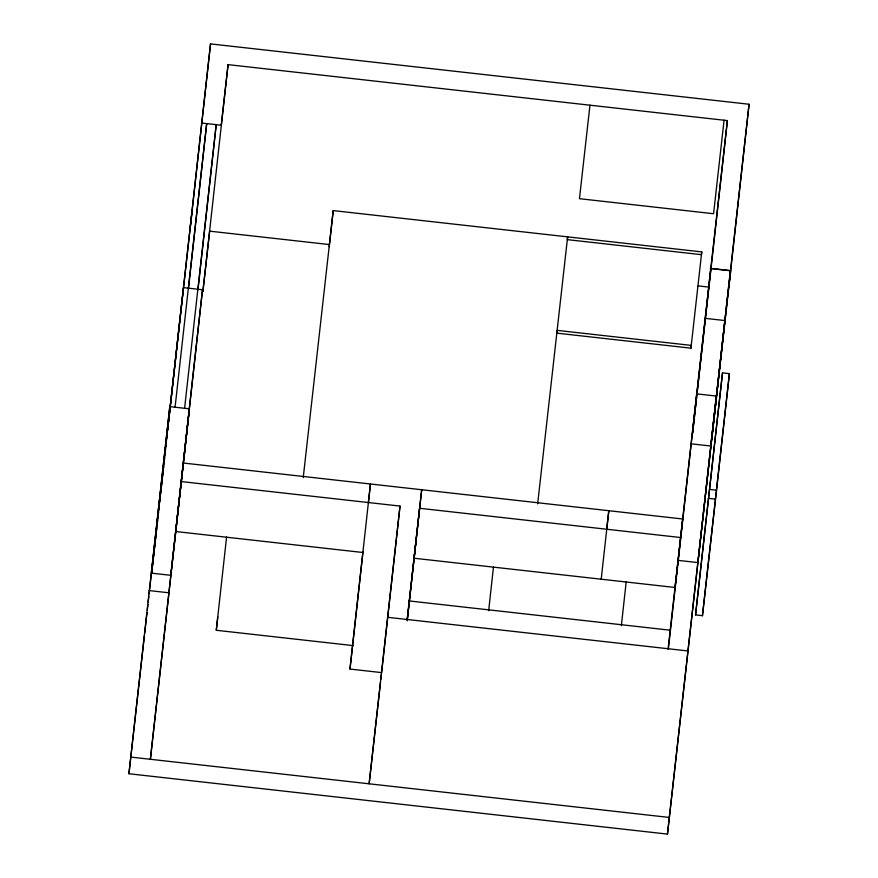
<?xml version="1.0" encoding="UTF-8"?>
<svg xmlns="http://www.w3.org/2000/svg" width="878" height="878" viewBox="0 0 878 878"><rect width="100%" height="100%" fill="white"/><g stroke="black" fill="none" stroke-linecap="round" stroke-linejoin="round"><path stroke-width="1.32" d="M710.28 268.492L730.683 270.775L667.467 834.1L128.934 773.748L169.805 406.624L189.418 408.83L150.379 759.294L189.418 408.83M169.805 406.624L151.422 573.147L171.023 575.342M165.064 454.145L165.514 450.085M165.964 446.013L166.414 441.952M166.864 437.892L167.314 433.831M167.764 429.77L168.203 425.709M168.653 421.649L168.949 418.938M169.553 413.527L169.849 410.816M170.299 406.755L210.533 43.9L749.066 104.252L728.839 287.424M190.306 227.073L210.533 43.9M175.062 407.293L206.692 123.589L188.452 288.763M184.589 408.358L216.207 124.665L197.978 289.828M170.749 575.309L202.5 289.751L183.447 287.622L151.707 573.18L152.311 567.77M184.117 456.275L202.5 289.751M709.292 284.406L727.379 120.593L228.06 64.632L202.873 291.748L209.666 231.155L329.404 244.567M353.241 645.615L216.284 630.272L226.612 536.743M329.228 246.674L333.212 210.588L701.752 251.898L701.456 254.675L567.331 239.639L567.638 236.862L537.654 503.873M181.241 481.561L400.006 506.079L381.623 672.603L349.982 669.058L370.45 483.997L368.354 502.951M362.976 551.691L349.982 669.058M400.006 506.079L369.133 783.813L380.547 682.14M407.107 619.901L421.692 489.737L407.337 619.714M407.205 620.779L419.607 508.274L680.571 537.523M488.662 610.693L493.469 567.067M601.21 579.206L608.805 510.711L606.731 529.247M621.372 625.564L626.179 581.938M690.953 348.171L691.26 345.394L557.135 330.369L556.828 333.146L690.953 348.171L701.752 251.898M668.07 649.149L727.379 120.593M678.31 560.394L696.704 393.871L716.305 396.066L697.922 562.589L678.31 560.394L668.399 648.677M667.467 834.1L749.066 104.252M712.003 437.112L730.386 270.6L710.785 268.394L692.555 433.567L695.749 405.087M695.541 614.907L722.495 372.876L729.399 373.644L716.536 490.209L702.444 615.687L695.541 614.907L722.495 372.876M702.444 615.687L729.399 373.644M128.934 773.748L144.398 635.76M144.705 633.323L146.999 612.592M147.306 610.155L147.921 604.404M148.217 601.979L148.832 596.228M149.139 593.791L167.204 432.634M167.5 430.198L168.115 424.458M168.422 422.022L169.037 416.271M169.344 413.845L192.15 210.424M152.618 565.059L153.222 559.648M153.529 556.948L154.133 551.538M154.44 548.827L154.89 544.777M155.351 540.716L155.801 536.656M156.108 533.956L156.712 528.545M157.019 525.834L157.623 520.424M157.93 517.724L158.534 512.313M158.841 509.602L159.302 505.541M159.752 501.481L160.213 497.431M160.663 493.37L161.124 489.309M161.42 486.61L162.035 481.199M162.331 478.488L162.946 473.077M163.242 470.378L163.703 466.317M164.153 462.256L164.614 458.195M228.06 64.632L221.256 125.225L201.655 123.03M216.284 630.272L217.788 616.905M303.239 477.599L333.212 210.588M380.854 679.418L381.469 673.964M416.172 539.696L414.087 558.232L675.061 587.481L682.656 518.986L183.326 463.024L175.732 531.519L362.855 552.492M589.961 105.195L579.458 198.691L713.584 213.727L724.076 120.22M696.056 402.376L696.66 396.955M696.967 394.233L707.174 303.382M707.47 300.671L708.085 295.249M708.392 292.539L708.996 287.117L698.109 285.899M705.275 318.352L724.877 320.547L710.785 446.024L691.184 443.829M709.622 489.441L716.536 490.209M708.403 498.342L715.318 499.121M409.203 600.947L670.166 630.195M149.161 590.576L168.763 592.771M387.516 617.289L687.693 650.927M130.778 757.088L669.31 817.451"/></g></svg>
